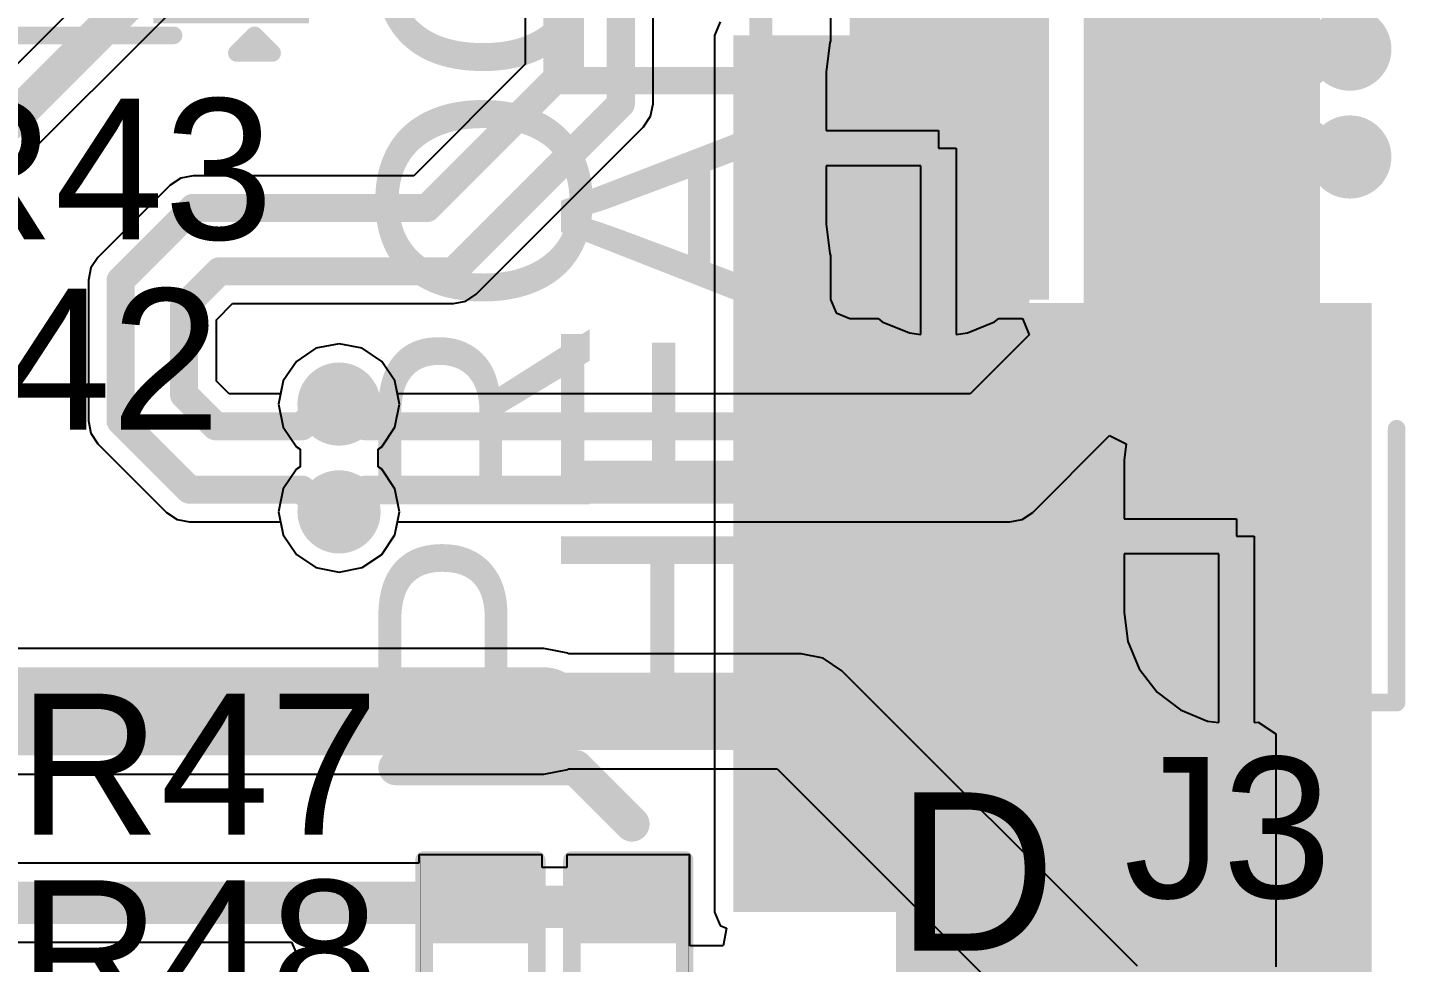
# Model space of a CAD drawing. Header units: millimetres. Extents: x -0.26 to 4.68, y -0.29 to 2.93.
# Drawn here: x 4.2124 to 4.6036, y 1.1367 to 1.4022 of the extents above; entities that cross this region are included whole.
import ezdxf

# ---------------------------------------------------------------- set-up
doc = ezdxf.new("R2010")
doc.units = ezdxf.units.MM
doc.header["$MEASUREMENT"] = 0
for name, color, linetype in [('BottomLayer', 5, 'Continuous'), ('BottomSolder', 6, 'Continuous'), ('MultiLayer', 9, 'Continuous'), ('PadHoleLayer', 156, 'Continuous'), ('TopLayer', 1, 'Continuous'), ('TopOverlay', 2, 'Continuous'), ('TopPaste', 8, 'Continuous'), ('TopSolder', 216, 'Continuous'), ('ViaHoleLayer', 16, 'Continuous')]:
    doc.layers.add(name, color=color, linetype=linetype)
doc.styles.add('Arial', font='arial.ttf', dxfattribs={"height": 0.2})

# ---------------------------------------------------------------- blocks, each defined once
blk = doc.blocks.new('1051330011_13')
at = {"layer": 'BottomLayer'}
h = blk.add_hatch(color=5, dxfattribs=at)
edge = h.paths.add_edge_path()
edge.add_arc((-0.13189, 0.04232), 0.02165, 90, 270)
edge.add_line((-0.13189, 0.02067), (-0.08858, 0.02067))
edge.add_arc((-0.08858, 0.04232), 0.02165, 270, 450)
edge.add_line((-0.08858, 0.06398), (-0.13189, 0.06398))
h = blk.add_hatch(color=5, dxfattribs=at)
edge = h.paths.add_edge_path()
edge.add_arc((0.08858, 0.04232), 0.02165, 90, 270)
edge.add_line((0.08858, 0.02067), (0.13189, 0.02067))
edge.add_arc((0.13189, 0.04232), 0.02165, 270, 450)
edge.add_line((0.13189, 0.06398), (0.08858, 0.06398))
h = blk.add_hatch(color=5, dxfattribs=at)
edge = h.paths.add_edge_path()
edge.add_arc((-0.02165, -0.04232), 0.02165, 90, 270)
edge.add_line((-0.02165, -0.06398), (0.02165, -0.06398))
edge.add_arc((0.02165, -0.04232), 0.02165, 270, 450)
edge.add_line((0.02165, -0.02067), (-0.02165, -0.02067))
at = {"layer": 'BottomSolder'}
h = blk.add_hatch(color=6, dxfattribs=at)
edge = h.paths.add_edge_path()
edge.add_arc((-0.13189, 0.04232), 0.02565, 90, 270)
edge.add_line((-0.13189, 0.01667), (-0.08858, 0.01667))
edge.add_arc((-0.08858, 0.04232), 0.02565, 270, 450)
edge.add_line((-0.08858, 0.06798), (-0.13189, 0.06798))
h = blk.add_hatch(color=6, dxfattribs=at)
edge = h.paths.add_edge_path()
edge.add_arc((0.08858, 0.04232), 0.02565, 90, 270)
edge.add_line((0.08858, 0.01667), (0.13189, 0.01667))
edge.add_arc((0.13189, 0.04232), 0.02565, 270, 450)
edge.add_line((0.13189, 0.06798), (0.08858, 0.06798))
h = blk.add_hatch(color=6, dxfattribs=at)
edge = h.paths.add_edge_path()
edge.add_arc((-0.02165, -0.04232), 0.02565, 90, 270)
edge.add_line((-0.02165, -0.06798), (0.02165, -0.06798))
edge.add_arc((0.02165, -0.04232), 0.02565, 270, 450)
edge.add_line((0.02165, -0.01667), (-0.02165, -0.01667))
at = {"layer": 'MultiLayer'}
h = blk.add_hatch(color=9, dxfattribs=at)
edge = h.paths.add_edge_path()
edge.add_arc((-0.13189, 0.04232), 0.02165, 90, 270)
edge.add_line((-0.13189, 0.02067), (-0.08858, 0.02067))
edge.add_arc((-0.08858, 0.04232), 0.02165, 270, 450)
edge.add_line((-0.08858, 0.06398), (-0.13189, 0.06398))
h = blk.add_hatch(color=9, dxfattribs=at)
edge = h.paths.add_edge_path()
edge.add_arc((0.08858, 0.04232), 0.02165, 90, 270)
edge.add_line((0.08858, 0.02067), (0.13189, 0.02067))
edge.add_arc((0.13189, 0.04232), 0.02165, 270, 450)
edge.add_line((0.13189, 0.06398), (0.08858, 0.06398))
h = blk.add_hatch(color=9, dxfattribs=at)
edge = h.paths.add_edge_path()
edge.add_arc((-0.02165, -0.04232), 0.02165, 90, 270)
edge.add_line((-0.02165, -0.06398), (0.02165, -0.06398))
edge.add_arc((0.02165, -0.04232), 0.02165, 270, 450)
edge.add_line((0.02165, -0.02067), (-0.02165, -0.02067))
at = {"layer": 'PadHoleLayer'}
h = blk.add_hatch(color=156, dxfattribs=at)
edge = h.paths.add_edge_path()
edge.add_arc((-0.12402, 0.04232), 0.00984, 90, 270)
edge.add_line((-0.12402, 0.03248), (-0.09646, 0.03248))
edge.add_arc((-0.09646, 0.04232), 0.00984, 270, 450)
edge.add_line((-0.09646, 0.05217), (-0.12402, 0.05217))
h = blk.add_hatch(color=156, dxfattribs=at)
edge = h.paths.add_edge_path()
edge.add_arc((0.09646, 0.04232), 0.00984, 90, 270)
edge.add_line((0.09646, 0.03248), (0.12402, 0.03248))
edge.add_arc((0.12402, 0.04232), 0.00984, 270, 450)
edge.add_line((0.12402, 0.05217), (0.09646, 0.05217))
h = blk.add_hatch(color=156, dxfattribs=at)
edge = h.paths.add_edge_path()
edge.add_arc((-0.02165, -0.04232), 0.00984, 90, 270)
edge.add_line((-0.02165, -0.05217), (0.02165, -0.05217))
edge.add_arc((0.02165, -0.04232), 0.00984, 270, 450)
edge.add_line((0.02165, -0.03248), (-0.02165, -0.03248))
at = {"layer": 'TopLayer'}
h = blk.add_hatch(color=1, dxfattribs=at)
edge = h.paths.add_edge_path()
edge.add_arc((-0.13189, 0.04232), 0.02165, 90, 270)
edge.add_line((-0.13189, 0.02067), (-0.08858, 0.02067))
edge.add_arc((-0.08858, 0.04232), 0.02165, 270, 450)
edge.add_line((-0.08858, 0.06398), (-0.13189, 0.06398))
h = blk.add_hatch(color=1, dxfattribs=at)
edge = h.paths.add_edge_path()
edge.add_arc((0.08858, 0.04232), 0.02165, 90, 270)
edge.add_line((0.08858, 0.02067), (0.13189, 0.02067))
edge.add_arc((0.13189, 0.04232), 0.02165, 270, 450)
edge.add_line((0.13189, 0.06398), (0.08858, 0.06398))
for points in [[(-0.06004, 0.00295), (-0.06004, 0.06201), (-0.04232, 0.06201), (-0.04232, 0.00295)], [(-0.03445, 0.00295), (-0.03445, 0.06201), (-0.01673, 0.06201), (-0.01673, 0.00295)], [(-0.00886, 0.00295), (-0.00886, 0.06201), (0.00886, 0.06201), (0.00886, 0.00295)], [(0.01673, 0.00295), (0.01673, 0.06201), (0.03445, 0.06201), (0.03445, 0.00295)], [(0.04232, 0.00295), (0.04232, 0.06201), (0.06004, 0.06201), (0.06004, 0.00295)]]:
    blk.add_hatch(color=1, dxfattribs=at).paths.add_polyline_path(points)
h = blk.add_hatch(color=1, dxfattribs=at)
edge = h.paths.add_edge_path()
edge.add_arc((-0.02165, -0.04232), 0.02165, 90, 270)
edge.add_line((-0.02165, -0.06398), (0.02165, -0.06398))
edge.add_arc((0.02165, -0.04232), 0.02165, 270, 450)
edge.add_line((0.02165, -0.02067), (-0.02165, -0.02067))
at = {"layer": 'TopPaste'}
for points in [[(-0.06004, 0.00295), (-0.06004, 0.06201), (-0.04232, 0.06201), (-0.04232, 0.00295)], [(-0.03445, 0.00295), (-0.03445, 0.06201), (-0.01673, 0.06201), (-0.01673, 0.00295)], [(-0.00886, 0.00295), (-0.00886, 0.06201), (0.00886, 0.06201), (0.00886, 0.00295)], [(0.01673, 0.00295), (0.01673, 0.06201), (0.03445, 0.06201), (0.03445, 0.00295)], [(0.04232, 0.00295), (0.04232, 0.06201), (0.06004, 0.06201), (0.06004, 0.00295)]]:
    blk.add_hatch(color=8, dxfattribs=at).paths.add_polyline_path(points)
at = {"layer": 'TopSolder'}
h = blk.add_hatch(color=216, dxfattribs=at)
edge = h.paths.add_edge_path()
edge.add_arc((-0.13189, 0.04232), 0.02565, 90, 270)
edge.add_line((-0.13189, 0.01667), (-0.08858, 0.01667))
edge.add_arc((-0.08858, 0.04232), 0.02565, 270, 450)
edge.add_line((-0.08858, 0.06798), (-0.13189, 0.06798))
h = blk.add_hatch(color=216, dxfattribs=at)
edge = h.paths.add_edge_path()
edge.add_arc((0.08858, 0.04232), 0.02565, 90, 270)
edge.add_line((0.08858, 0.01667), (0.13189, 0.01667))
edge.add_arc((0.13189, 0.04232), 0.02565, 270, 450)
edge.add_line((0.13189, 0.06798), (0.08858, 0.06798))
for points in [[(-0.06404, -0.00105), (-0.06404, 0.06601), (-0.03832, 0.06601), (-0.03832, -0.00105)], [(-0.03845, -0.00105), (-0.03845, 0.06601), (-0.01273, 0.06601), (-0.01273, -0.00105)], [(-0.01286, -0.00105), (-0.01286, 0.06601), (0.01286, 0.06601), (0.01286, -0.00105)], [(0.01273, -0.00105), (0.01273, 0.06601), (0.03845, 0.06601), (0.03845, -0.00105)], [(0.03832, -0.00105), (0.03832, 0.06601), (0.06404, 0.06601), (0.06404, -0.00105)]]:
    blk.add_hatch(color=216, dxfattribs=at).paths.add_polyline_path(points)
h = blk.add_hatch(color=216, dxfattribs=at)
edge = h.paths.add_edge_path()
edge.add_arc((-0.02165, -0.04232), 0.02565, 90, 270)
edge.add_line((-0.02165, -0.06798), (0.02165, -0.06798))
edge.add_arc((0.02165, -0.04232), 0.02565, 270, 450)
edge.add_line((0.02165, -0.01667), (-0.02165, -0.01667))
at = {"layer": 'TopOverlay'}
for points, const_width in [([(-0.07972, 0.08777), (-0.15748, 0.08777)], 0.005), ([(-0.15748, 0.07171), (-0.15748, 0.08777)], 0.005), ([(0.15748, 0.08777), (0.07972, 0.08777)], 0.005), ([(0.15748, 0.07171), (0.15748, 0.08777)], 0.005), ([(-0.05107, 0.0719), (-0.05707, 0.0779)], 0.01), ([(-0.04507, 0.0779), (-0.05707, 0.0779)], 0.01), ([(-0.05107, 0.0719), (-0.04507, 0.0779)], 0.01), ([(-0.15748, -0.04528), (-0.15748, 0.02354)], 0.005), ([(0.15748, -0.04528), (0.15748, 0.02354)], 0.005), ([(-0.05315, -0.04528), (-0.15748, -0.04528)], 0.005), ([(0.15748, -0.04528), (0.05315, -0.04528)], 0.005)]:
    blk.add_lwpolyline(points, dxfattribs=dict(at, const_width=const_width))
for points, const_width in [([(-0.15873, 0.08777, 1), (-0.15623, 0.08777, 1)], 0.0025), ([(-0.15873, 0.08777, 1), (-0.15623, 0.08777, 1)], 0.0025), ([(-0.08097, 0.08777, 1), (-0.07847, 0.08777, 1)], 0.0025), ([(0.07847, 0.08777, 1), (0.08097, 0.08777, 1)], 0.0025), ([(0.15623, 0.08777, 1), (0.15873, 0.08777, 1)], 0.0025), ([(0.15623, 0.08777, 1), (0.15873, 0.08777, 1)], 0.0025), ([(-0.05957, 0.0779, 1), (-0.05457, 0.0779, 1)], 0.005), ([(-0.05957, 0.0779, 1), (-0.05457, 0.0779, 1)], 0.005), ([(-0.04757, 0.0779, 1), (-0.04257, 0.0779, 1)], 0.005), ([(-0.04757, 0.0779, 1), (-0.04257, 0.0779, 1)], 0.005), ([(-0.05357, 0.0719, 1), (-0.04857, 0.0719, 1)], 0.005), ([(-0.05357, 0.0719, 1), (-0.04857, 0.0719, 1)], 0.005), ([(-0.15873, 0.07171, 1), (-0.15623, 0.07171, 1)], 0.0025), ([(0.15623, 0.07171, 1), (0.15873, 0.07171, 1)], 0.0025), ([(-0.15873, 0.02354, 1), (-0.15623, 0.02354, 1)], 0.0025), ([(0.15623, 0.02354, 1), (0.15873, 0.02354, 1)], 0.0025), ([(-0.15873, -0.04528, 1), (-0.15623, -0.04528, 1)], 0.0025), ([(-0.15873, -0.04528, 1), (-0.15623, -0.04528, 1)], 0.0025), ([(-0.0544, -0.04528, 1), (-0.0519, -0.04528, 1)], 0.0025), ([(0.0519, -0.04528, 1), (0.0544, -0.04528, 1)], 0.0025), ([(0.15623, -0.04528, 1), (0.15873, -0.04528, 1)], 0.0025), ([(0.15623, -0.04528, 1), (0.15873, -0.04528, 1)], 0.0025)]:
    blk.add_lwpolyline(points, format="xyb", close=True, dxfattribs=dict(at, const_width=const_width))
blk = doc.blocks.new('R___0402_40')
at = {"layer": 'TopLayer'}
for points in [[(-0.0275, -0.0125), (-0.0275, 0.0125), (-0.0095, 0.0125), (-0.0095, -0.0125)], [(0.0095, -0.0125), (0.0095, 0.0125), (0.0275, 0.0125), (0.0275, -0.0125)]]:
    blk.add_hatch(color=1, dxfattribs=at).paths.add_polyline_path(points)
at = {"layer": 'TopPaste'}
for points in [[(-0.0275, -0.0125), (-0.0275, 0.0125), (-0.0095, 0.0125), (-0.0095, -0.0125)], [(0.0095, -0.0125), (0.0095, 0.0125), (0.0275, 0.0125), (0.0275, -0.0125)]]:
    blk.add_hatch(color=8, dxfattribs=at).paths.add_polyline_path(points)
at = {"layer": 'TopSolder'}
for points in [[(-0.02967, -0.01467), (-0.02967, 0.01467), (-0.00733, 0.01467), (-0.00733, -0.01467)], [(0.00733, -0.01467), (0.00733, 0.01467), (0.02967, 0.01467), (0.02967, -0.01467)]]:
    blk.add_hatch(color=216, dxfattribs=at).paths.add_polyline_path(points)
at = {"layer": 'TopOverlay'}
for points, const_width in [([(-0.031, -0.016), (-0.031, 0.016)], 0.005), ([(0.031, 0.016), (-0.031, 0.016)], 0.005), ([(0.031, -0.016), (0.031, 0.016)], 0.005), ([(0.031, -0.016), (-0.031, -0.016)], 0.005), ([(0.032, -0.017), (-0.032, -0.017)], 0.000127)]:
    blk.add_lwpolyline(points, dxfattribs=dict(at, const_width=const_width))
for points, const_width in [([(-0.03225, 0.016, 1), (-0.02975, 0.016, 1)], 0.0025), ([(-0.03225, 0.016, 1), (-0.02975, 0.016, 1)], 0.0025), ([(0.02975, 0.016, 1), (0.03225, 0.016, 1)], 0.0025), ([(0.02975, 0.016, 1), (0.03225, 0.016, 1)], 0.0025), ([(-0.03225, -0.016, 1), (-0.02975, -0.016, 1)], 0.0025), ([(-0.03225, -0.016, 1), (-0.02975, -0.016, 1)], 0.0025), ([(0.02975, -0.016, 1), (0.03225, -0.016, 1)], 0.0025), ([(0.02975, -0.016, 1), (0.03225, -0.016, 1)], 0.0025), ([(-0.03203, -0.017, 1), (-0.03197, -0.017, 1)], 0.0000635), ([(0.03197, -0.017, 1), (0.03203, -0.017, 1)], 0.0000635)]:
    blk.add_lwpolyline(points, format="xyb", close=True, dxfattribs=dict(at, const_width=const_width))
blk = doc.blocks.new('R___0402_41')
at = {"layer": 'TopLayer'}
for points in [[(-0.0275, -0.0125), (-0.0275, 0.0125), (-0.0095, 0.0125), (-0.0095, -0.0125)], [(0.0095, -0.0125), (0.0095, 0.0125), (0.0275, 0.0125), (0.0275, -0.0125)]]:
    blk.add_hatch(color=1, dxfattribs=at).paths.add_polyline_path(points)
at = {"layer": 'TopPaste'}
for points in [[(-0.0275, -0.0125), (-0.0275, 0.0125), (-0.0095, 0.0125), (-0.0095, -0.0125)], [(0.0095, -0.0125), (0.0095, 0.0125), (0.0275, 0.0125), (0.0275, -0.0125)]]:
    blk.add_hatch(color=8, dxfattribs=at).paths.add_polyline_path(points)
at = {"layer": 'TopSolder'}
for points in [[(-0.02967, -0.01467), (-0.02967, 0.01467), (-0.00733, 0.01467), (-0.00733, -0.01467)], [(0.00733, -0.01467), (0.00733, 0.01467), (0.02967, 0.01467), (0.02967, -0.01467)]]:
    blk.add_hatch(color=216, dxfattribs=at).paths.add_polyline_path(points)
at = {"layer": 'TopOverlay'}
for points, const_width in [([(-0.031, 0.016), (-0.031, -0.016)], 0.005), ([(-0.031, 0.016), (0.031, 0.016)], 0.005), ([(0.031, 0.016), (0.031, -0.016)], 0.005), ([(-0.031, -0.016), (0.031, -0.016)], 0.005), ([(-0.032, -0.017), (0.032, -0.017)], 0.000127)]:
    blk.add_lwpolyline(points, dxfattribs=dict(at, const_width=const_width))
for points, const_width in [([(-0.03225, 0.016, 1), (-0.02975, 0.016, 1)], 0.0025), ([(-0.03225, 0.016, 1), (-0.02975, 0.016, 1)], 0.0025), ([(0.02975, 0.016, 1), (0.03225, 0.016, 1)], 0.0025), ([(0.02975, 0.016, 1), (0.03225, 0.016, 1)], 0.0025), ([(-0.03225, -0.016, 1), (-0.02975, -0.016, 1)], 0.0025), ([(-0.03225, -0.016, 1), (-0.02975, -0.016, 1)], 0.0025), ([(0.02975, -0.016, 1), (0.03225, -0.016, 1)], 0.0025), ([(0.02975, -0.016, 1), (0.03225, -0.016, 1)], 0.0025), ([(-0.03203, -0.017, 1), (-0.03197, -0.017, 1)], 0.0000635), ([(0.03197, -0.017, 1), (0.03203, -0.017, 1)], 0.0000635)]:
    blk.add_lwpolyline(points, format="xyb", close=True, dxfattribs=dict(at, const_width=const_width))
blk = doc.blocks.new('S___23_145')
at = {"layer": 'TopLayer'}
for points in [[(-0.01614, 0.05748), (0.01614, 0.05748), (0.01614, 0.02126), (-0.01614, 0.02126)], [(-0.05354, -0.02126), (-0.02126, -0.02126), (-0.02126, -0.05748), (-0.05354, -0.05748)], [(0.02126, -0.02126), (0.05354, -0.02126), (0.05354, -0.05748), (0.02126, -0.05748)]]:
    blk.add_hatch(color=1, dxfattribs=at).paths.add_polyline_path(points)
at = {"layer": 'TopPaste'}
for points in [[(-0.01614, 0.05748), (0.01614, 0.05748), (0.01614, 0.02126), (-0.01614, 0.02126)], [(-0.05354, -0.02126), (-0.02126, -0.02126), (-0.02126, -0.05748), (-0.05354, -0.05748)], [(0.02126, -0.02126), (0.05354, -0.02126), (0.05354, -0.05748), (0.02126, -0.05748)]]:
    blk.add_hatch(color=8, dxfattribs=at).paths.add_polyline_path(points)
at = {"layer": 'TopSolder'}
for points in [[(-0.02014, 0.06148), (0.02014, 0.06148), (0.02014, 0.01726), (-0.02014, 0.01726)], [(-0.05754, -0.01726), (-0.01726, -0.01726), (-0.01726, -0.06148), (-0.05754, -0.06148)], [(0.01726, -0.01726), (0.05754, -0.01726), (0.05754, -0.06148), (0.01726, -0.06148)]]:
    blk.add_hatch(color=216, dxfattribs=at).paths.add_polyline_path(points)
at = {"layer": 'TopOverlay', "const_width": 0.005}
for points in [[(-0.061, 0.032), (-0.061, -0.023)], [(-0.061, 0.032), (-0.022, 0.032)], [(0.022, 0.032), (0.061, 0.032)], [(0.061, 0.032), (0.061, -0.023)], [(-0.013, -0.031), (0.013, -0.031)], [(-0.066, -0.041), (-0.061, -0.046)], [(-0.066, -0.041), (-0.066, -0.051)], [(-0.061, -0.046), (-0.066, -0.051)]]:
    blk.add_lwpolyline(points, dxfattribs=at)
at = {"layer": 'TopOverlay', "const_width": 0.0025}
for points in [[(-0.06225, 0.032, 1), (-0.05975, 0.032, 1)], [(-0.06225, 0.032, 1), (-0.05975, 0.032, 1)], [(-0.02325, 0.032, 1), (-0.02075, 0.032, 1)], [(0.02075, 0.032, 1), (0.02325, 0.032, 1)], [(0.05975, 0.032, 1), (0.06225, 0.032, 1)], [(0.05975, 0.032, 1), (0.06225, 0.032, 1)], [(-0.06225, -0.023, 1), (-0.05975, -0.023, 1)], [(0.05975, -0.023, 1), (0.06225, -0.023, 1)], [(-0.01425, -0.031, 1), (-0.01175, -0.031, 1)], [(0.01175, -0.031, 1), (0.01425, -0.031, 1)], [(-0.06725, -0.041, 1), (-0.06475, -0.041, 1)], [(-0.06725, -0.041, 1), (-0.06475, -0.041, 1)], [(-0.06225, -0.046, 1), (-0.05975, -0.046, 1)], [(-0.06225, -0.046, 1), (-0.05975, -0.046, 1)], [(-0.06725, -0.051, 1), (-0.06475, -0.051, 1)], [(-0.06725, -0.051, 1), (-0.06475, -0.051, 1)]]:
    blk.add_lwpolyline(points, format="xyb", close=True, dxfattribs=at)

msp = doc.modelspace()

# ---------------------------------------------------------------- hatches: boundary and pattern name
at = {"layer": 'BottomLayer'}
msp.add_hatch(color=5, dxfattribs=at).paths.add_polyline_path([(4.50244, 1.43258), (4.44582, 1.43258), (4.44582, 1.32495), (4.50244, 1.32495)])
h = msp.add_hatch(color=5, dxfattribs=at)
edge = h.paths.add_edge_path()
edge.add_arc((4.58782, 1.39605), 0.01181, 0, 360)
h = msp.add_hatch(color=5, dxfattribs=at)
edge = h.paths.add_edge_path()
edge.add_arc((4.58782, 1.36543), 0.01181, 0, 360)
h = msp.add_hatch(color=5, dxfattribs=at)
edge = h.paths.add_edge_path()
edge.add_arc((4.30082, 1.29526), 0.01181, 0, 360)
h = msp.add_hatch(color=5, dxfattribs=at)
edge = h.paths.add_edge_path()
edge.add_arc((4.30082, 1.26464), 0.01181, 0, 360)
at = {"layer": 'BottomSolder'}
h = msp.add_hatch(color=6, dxfattribs=at)
edge = h.paths.add_edge_path()
edge.add_arc((4.58782, 1.39605), 0.00591, 0, 360)
h = msp.add_hatch(color=6, dxfattribs=at)
edge = h.paths.add_edge_path()
edge.add_arc((4.58782, 1.36543), 0.00591, 0, 360)
h = msp.add_hatch(color=6, dxfattribs=at)
edge = h.paths.add_edge_path()
edge.add_arc((4.30082, 1.29526), 0.00591, 0, 360)
h = msp.add_hatch(color=6, dxfattribs=at)
edge = h.paths.add_edge_path()
edge.add_arc((4.30082, 1.26464), 0.00591, 0, 360)
at = {"layer": 'TopLayer'}
h = msp.add_hatch(color=1, dxfattribs=at)
edge = h.paths.add_edge_path()
edge.add_arc((4.58782, 1.39605), 0.01181, 0, 360)
for points in [[(4.41282, 1.29995), (4.49682, 1.29995), (4.49682, 1.39995), (4.41282, 1.39995)], [(4.41282, 1.151), (4.594, 1.151), (4.594, 1.32395), (4.41282, 1.32395)], [(4.459, 1.033), (4.594, 1.033), (4.594, 1.167), (4.459, 1.167)]]:
    msp.add_hatch(color=1, dxfattribs=at).paths.add_polyline_path(points)
h = msp.add_hatch(color=1, dxfattribs=at)
edge = h.paths.add_edge_path()
edge.add_arc((4.58782, 1.36543), 0.01181, 0, 360)
h = msp.add_hatch(color=1, dxfattribs=at)
edge = h.paths.add_edge_path()
edge.add_arc((4.30082, 1.29526), 0.01181, 0, 360)
h = msp.add_hatch(color=1, dxfattribs=at)
edge = h.paths.add_edge_path()
edge.add_arc((4.30082, 1.26464), 0.01181, 0, 360)
at = {"layer": 'TopSolder'}
h = msp.add_hatch(color=216, dxfattribs=at)
edge = h.paths.add_edge_path()
edge.add_arc((4.58782, 1.39605), 0.00591, 0, 360)
h = msp.add_hatch(color=216, dxfattribs=at)
edge = h.paths.add_edge_path()
edge.add_arc((4.58782, 1.36543), 0.00591, 0, 360)
h = msp.add_hatch(color=216, dxfattribs=at)
edge = h.paths.add_edge_path()
edge.add_arc((4.30082, 1.29526), 0.00591, 0, 360)
h = msp.add_hatch(color=216, dxfattribs=at)
edge = h.paths.add_edge_path()
edge.add_arc((4.30082, 1.26464), 0.00591, 0, 360)
at = {"layer": 'ViaHoleLayer'}
h = msp.add_hatch(color=16, dxfattribs=at)
edge = h.paths.add_edge_path()
edge.add_arc((4.58782, 1.39605), 0.00591, 0, 360)
h = msp.add_hatch(color=16, dxfattribs=at)
edge = h.paths.add_edge_path()
edge.add_arc((4.58782, 1.36543), 0.00591, 0, 360)
h = msp.add_hatch(color=16, dxfattribs=at)
edge = h.paths.add_edge_path()
edge.add_arc((4.30082, 1.29526), 0.00591, 0, 360)
h = msp.add_hatch(color=16, dxfattribs=at)
edge = h.paths.add_edge_path()
edge.add_arc((4.30082, 1.26464), 0.00591, 0, 360)

# ---------------------------------------------------------------- linework, layer by layer
at = {"layer": 'BottomLayer'}
for p, q in [((3.98399, 1.13757), (4.5622, 1.71578)), ((4.44041, 1.43258), (4.44041, 1.39842)), ((4.24226, 1.42468), (3.82678, 1.0092)), ((4.44018, 1.39787), (4.43909, 1.3896)), ((4.44041, 1.39842), (4.44018, 1.39787)), ((4.43909, 1.3896), (4.43909, 1.37295)), ((4.43909, 1.37295), (4.47102, 1.37295)), ((4.47102, 1.37295), (4.47102, 1.36795)), ((4.47102, 1.36795), (4.47602, 1.36795)), ((4.47602, 1.36795), (4.47602, 1.31503)), ((4.46602, 1.36295), (4.43909, 1.36295)), ((4.43909, 1.36295), (4.43909, 1.3463)), ((4.46602, 1.31503), (4.46602, 1.36295)), ((4.43909, 1.3463), (4.44018, 1.33803)), ((4.44018, 1.33803), (4.44041, 1.33748)), ((4.44041, 1.33748), (4.44041, 1.32495)), ((4.44041, 1.32495), (4.442, 1.32112)), ((4.442, 1.32112), (4.44582, 1.31954)), ((4.44582, 1.31954), (4.4539, 1.31954)), ((4.4539, 1.31954), (4.45506, 1.31865)), ((4.45506, 1.31865), (4.46276, 1.31546)), ((4.47928, 1.31546), (4.48698, 1.31865)), ((4.48698, 1.31865), (4.48814, 1.31954)), ((4.48814, 1.31954), (4.4949, 1.31954)), ((4.4949, 1.31954), (4.49681, 1.31492)), ((4.46276, 1.31546), (4.46602, 1.31503)), ((4.47602, 1.31503), (4.47928, 1.31546)), ((4.49681, 1.31492), (4.48002, 1.29812)), ((4.29426, 1.3111), (4.2887, 1.30738)), ((4.30082, 1.3124), (4.29426, 1.3111)), ((4.30738, 1.3111), (4.30082, 1.3124)), ((4.31294, 1.30738), (4.30738, 1.3111)), ((4.2887, 1.30738), (4.28499, 1.30182)), ((4.31666, 1.30182), (4.31294, 1.30738)), ((4.28499, 1.30182), (4.28368, 1.29526)), ((4.31739, 1.29812), (4.31666, 1.30182)), ((4.28368, 1.29526), (4.28499, 1.2887)), ((4.48002, 1.29812), (4.31739, 1.29812)), ((4.28499, 1.2887), (4.2887, 1.28314)), ((4.49777, 1.26446), (4.51961, 1.2863)), ((4.51961, 1.2863), (4.52434, 1.28397)), ((4.52434, 1.28397), (4.52374, 1.27937)), ((4.2887, 1.28314), (4.28974, 1.28245)), ((4.28974, 1.28245), (4.28974, 1.27745)), ((4.52374, 1.27937), (4.52374, 1.26271)), ((4.2887, 1.27676), (4.28499, 1.2712)), ((4.28974, 1.27745), (4.2887, 1.27676)), ((4.28499, 1.2712), (4.28368, 1.26464)), ((4.28368, 1.26464), (4.28499, 1.25808)), ((4.49479, 1.26247), (4.49777, 1.26446)), ((4.31666, 1.25808), (4.31739, 1.26177)), ((4.31739, 1.26177), (4.49128, 1.26177)), ((4.49128, 1.26177), (4.49479, 1.26247)), ((4.52374, 1.26271), (4.55567, 1.26271)), ((4.55567, 1.26271), (4.55567, 1.25771)), ((4.28499, 1.25808), (4.2887, 1.25252)), ((4.31294, 1.25252), (4.31666, 1.25808)), ((4.55567, 1.25771), (4.56067, 1.25771)), ((4.56067, 1.25771), (4.56067, 1.20479)), ((4.2887, 1.25252), (4.29426, 1.2488)), ((4.30738, 1.2488), (4.31294, 1.25252)), ((4.55067, 1.25271), (4.52374, 1.25271)), ((4.52374, 1.25271), (4.52374, 1.23606)), ((4.55067, 1.20479), (4.55067, 1.25271)), ((4.29426, 1.2488), (4.30082, 1.2475)), ((4.30082, 1.2475), (4.30738, 1.2488)), ((4.52374, 1.23606), (4.52483, 1.2278)), ((4.359, 1.22584), (4.17593, 1.22584)), ((4.36583, 1.22448), (4.359, 1.22584)), ((4.52483, 1.2278), (4.52802, 1.2201)), ((4.36608, 1.22431), (4.36583, 1.22448)), ((4.432, 1.22431), (4.36608, 1.22431)), ((4.43824, 1.22307), (4.432, 1.22431)), ((4.44354, 1.21954), (4.43824, 1.22307)), ((4.52749, 1.13558), (4.44354, 1.21954)), ((4.52802, 1.2201), (4.53309, 1.21348)), ((4.53309, 1.21348), (4.5397, 1.20841)), ((4.5397, 1.20841), (4.5474, 1.20522)), ((4.5474, 1.20522), (4.55067, 1.20479)), ((4.56067, 1.20479), (4.56182, 1.20494)), ((4.56182, 1.20494), (4.56682, 1.20156)), ((4.56682, 1.20156), (4.56682, 1.13541)), ((4.17, 1.19016), (4.359, 1.19016)), ((4.359, 1.19016), (4.36583, 1.19152)), ((4.36583, 1.19152), (4.36608, 1.19169)), ((4.36608, 1.19169), (4.42524, 1.19169)), ((4.42524, 1.19169), (4.50151, 1.11542))]:
    msp.add_line(p, q, dxfattribs=at)
for points, const_width in [([(3.831, 0.999), (4.56582, 1.73382)], 0.01), ([(4.57728, 1.38974), (4.5836, 1.39605)], 0.008), ([(4.5836, 1.39605), (4.58782, 1.39605)], 0.008), ([(4.51882, 1.3634), (4.54516, 1.38974)], 0.008), ([(4.54516, 1.38974), (4.57728, 1.38974)], 0.008), ([(4.53682, 1.35595), (4.55262, 1.37174)], 0.008), ([(4.55262, 1.37174), (4.57728, 1.37174)], 0.008), ([(4.57728, 1.37174), (4.5836, 1.36543)], 0.008), ([(4.5836, 1.36543), (4.58782, 1.36543)], 0.008), ([(4.51882, 1.32395), (4.51882, 1.3634)], 0.008), ([(4.53682, 1.31649), (4.53682, 1.35595)], 0.008), ([(4.48382, 1.28895), (4.51882, 1.32395)], 0.008), ([(4.49128, 1.27095), (4.53682, 1.31649)], 0.008), ([(4.30835, 1.28895), (4.48382, 1.28895)], 0.008), ([(4.30835, 1.27095), (4.49128, 1.27095)], 0.008), ([(4.17, 1.208), (4.359, 1.208)], 0.025), ([(4.359, 1.208), (4.432, 1.208)], 0.022), ([(4.432, 1.208), (4.51782, 1.12218)], 0.022)]:
    msp.add_lwpolyline(points, dxfattribs=dict(at, const_width=const_width))
for points, const_width in [([(4.5816, 1.39605, 1), (4.5856, 1.39605, 1)], 0.004), ([(4.5816, 1.39605, 1), (4.5856, 1.39605, 1)], 0.004), ([(4.58582, 1.39605, 1), (4.58982, 1.39605, 1)], 0.004), ([(4.54316, 1.38974, 1), (4.54716, 1.38974, 1)], 0.004), ([(4.54316, 1.38974, 1), (4.54716, 1.38974, 1)], 0.004), ([(4.57528, 1.38974, 1), (4.57928, 1.38974, 1)], 0.004), ([(4.57528, 1.38974, 1), (4.57928, 1.38974, 1)], 0.004), ([(4.55062, 1.37174, 1), (4.55462, 1.37174, 1)], 0.004), ([(4.55062, 1.37174, 1), (4.55462, 1.37174, 1)], 0.004), ([(4.57528, 1.37174, 1), (4.57928, 1.37174, 1)], 0.004), ([(4.57528, 1.37174, 1), (4.57928, 1.37174, 1)], 0.004), ([(4.5816, 1.36543, 1), (4.5856, 1.36543, 1)], 0.004), ([(4.5816, 1.36543, 1), (4.5856, 1.36543, 1)], 0.004), ([(4.58582, 1.36543, 1), (4.58982, 1.36543, 1)], 0.004), ([(4.51682, 1.3634, 1), (4.52082, 1.3634, 1)], 0.004), ([(4.51682, 1.3634, 1), (4.52082, 1.3634, 1)], 0.004), ([(4.53482, 1.35595, 1), (4.53882, 1.35595, 1)], 0.004), ([(4.53482, 1.35595, 1), (4.53882, 1.35595, 1)], 0.004), ([(4.51682, 1.32395, 1), (4.52082, 1.32395, 1)], 0.004), ([(4.51682, 1.32395, 1), (4.52082, 1.32395, 1)], 0.004), ([(4.53482, 1.31649, 1), (4.53882, 1.31649, 1)], 0.004), ([(4.53482, 1.31649, 1), (4.53882, 1.31649, 1)], 0.004), ([(4.30635, 1.28895, 1), (4.31035, 1.28895, 1)], 0.004), ([(4.48182, 1.28895, 1), (4.48582, 1.28895, 1)], 0.004), ([(4.48182, 1.28895, 1), (4.48582, 1.28895, 1)], 0.004), ([(4.30635, 1.27095, 1), (4.31035, 1.27095, 1)], 0.004), ([(4.48928, 1.27095, 1), (4.49328, 1.27095, 1)], 0.004), ([(4.48928, 1.27095, 1), (4.49328, 1.27095, 1)], 0.004), ([(4.35275, 1.208, 1), (4.36525, 1.208, 1)], 0.0125), ([(4.3535, 1.208, 1), (4.3645, 1.208, 1)], 0.011), ([(4.4265, 1.208, 1), (4.4375, 1.208, 1)], 0.011), ([(4.4265, 1.208, 1), (4.4375, 1.208, 1)], 0.011)]:
    msp.add_lwpolyline(points, format="xyb", close=True, dxfattribs=dict(at, const_width=const_width))
at = {"layer": 'TopLayer'}
for p, q in [((4.39, 1.38049), (4.39, 1.45472)), ((4.35365, 1.44277), (4.35365, 1.39175)), ((4.409, 1.40378), (4.40741, 1.39995)), ((4.40741, 1.39995), (4.40741, 1.32395)), ((4.35365, 1.39175), (4.32202, 1.36012)), ((4.3893, 1.37698), (4.39, 1.38049)), ((4.33977, 1.32646), (4.38731, 1.374)), ((4.38731, 1.374), (4.3893, 1.37698)), ((4.25586, 1.35943), (4.25288, 1.35744)), ((4.25937, 1.36012), (4.25586, 1.35943)), ((4.32202, 1.36012), (4.25937, 1.36012)), ((4.25288, 1.35744), (4.23233, 1.33689)), ((4.23233, 1.33689), (4.23034, 1.33392)), ((4.23034, 1.33392), (4.22965, 1.3304)), ((4.22965, 1.3304), (4.22965, 1.29049)), ((4.33679, 1.32447), (4.33977, 1.32646)), ((4.266, 1.31915), (4.27062, 1.32377)), ((4.27062, 1.32377), (4.33328, 1.32377)), ((4.33328, 1.32377), (4.33679, 1.32447)), ((4.40741, 1.32395), (4.40741, 1.29995)), ((4.266, 1.30175), (4.266, 1.31915)), ((4.29426, 1.3111), (4.2887, 1.30738)), ((4.30082, 1.3124), (4.29426, 1.3111)), ((4.30738, 1.3111), (4.30082, 1.3124)), ((4.31294, 1.30738), (4.30738, 1.3111)), ((4.2887, 1.30738), (4.28499, 1.30182)), ((4.31666, 1.30182), (4.31294, 1.30738)), ((4.26962, 1.29812), (4.266, 1.30175)), ((4.28499, 1.30182), (4.28425, 1.29812)), ((4.31796, 1.29526), (4.31666, 1.30182)), ((4.40741, 1.29995), (4.40741, 1.151)), ((4.28425, 1.29812), (4.26962, 1.29812)), ((4.31666, 1.2887), (4.31796, 1.29526)), ((4.22965, 1.29049), (4.23034, 1.28698)), ((4.31294, 1.28314), (4.31666, 1.2887)), ((4.23034, 1.28698), (4.23233, 1.284)), ((4.23233, 1.284), (4.25188, 1.26446)), ((4.31191, 1.28245), (4.31294, 1.28314)), ((4.31191, 1.27745), (4.31191, 1.28245)), ((4.31294, 1.27676), (4.31191, 1.27745)), ((4.31666, 1.2712), (4.31294, 1.27676)), ((4.31796, 1.26464), (4.31666, 1.2712)), ((4.25188, 1.26446), (4.25486, 1.26247)), ((4.31666, 1.25808), (4.31796, 1.26464)), ((4.25486, 1.26247), (4.25837, 1.26177)), ((4.25837, 1.26177), (4.28425, 1.26177)), ((4.28425, 1.26177), (4.28499, 1.25808)), ((4.28499, 1.25808), (4.2887, 1.25252)), ((4.31294, 1.25252), (4.31666, 1.25808)), ((4.2887, 1.25252), (4.29426, 1.2488)), ((4.30738, 1.2488), (4.31294, 1.25252)), ((4.29426, 1.2488), (4.30082, 1.2475)), ((4.30082, 1.2475), (4.30738, 1.2488)), ((4.35846, 1.16726), (4.32346, 1.16726)), ((4.32346, 1.16726), (4.32346, 1.16485)), ((4.35846, 1.16366), (4.35846, 1.16726)), ((4.40046, 1.16726), (4.36546, 1.16726)), ((4.36546, 1.16726), (4.36546, 1.16366)), ((4.40046, 1.14139), (4.40046, 1.16726)), ((4.32346, 1.16485), (3.88697, 1.16485)), ((4.36546, 1.16366), (4.35846, 1.16366)), ((4.40741, 1.151), (4.409, 1.14717)), ((4.409, 1.14717), (4.41088, 1.14639)), ((4.41088, 1.14639), (4.40989, 1.14139)), ((3.88648, 1.14241), (4.28729, 1.14241)), ((4.28729, 1.14241), (4.28951, 1.13741)), ((4.40989, 1.14139), (4.40046, 1.14139)), ((4.28951, 1.13741), (4.28841, 1.13476))]:
    msp.add_line(p, q, dxfattribs=at)
for points, const_width in [([(4.38082, 1.38049), (4.38082, 1.45472)], 0.008), ([(4.36282, 1.38795), (4.36282, 1.44726)], 0.008), ([(4.54582, 1.39354), (4.54708, 1.3948)], 0.008), ([(4.54708, 1.3948), (4.58656, 1.3948)], 0.008), ([(4.58656, 1.3948), (4.58782, 1.39605)], 0.008), ([(4.32582, 1.35095), (4.36282, 1.38795)], 0.008), ([(4.33328, 1.33295), (4.38082, 1.38049)], 0.008), ([(4.54582, 1.36795), (4.54708, 1.36669)], 0.008), ([(4.54708, 1.36669), (4.58656, 1.36669)], 0.008), ([(4.58656, 1.36669), (4.58782, 1.36543)], 0.008), ([(4.23882, 1.3304), (4.25937, 1.35095)], 0.008), ([(4.25937, 1.35095), (4.32582, 1.35095)], 0.008), ([(4.23882, 1.29049), (4.23882, 1.3304)], 0.008), ([(4.25682, 1.32295), (4.26682, 1.33295)], 0.008), ([(4.26682, 1.33295), (4.33328, 1.33295)], 0.008), ([(4.25682, 1.29795), (4.25682, 1.32295)], 0.008), ([(4.25682, 1.29795), (4.26582, 1.28895)], 0.008), ([(4.29028, 1.28895), (4.2966, 1.29526)], 0.008), ([(4.2966, 1.29526), (4.30082, 1.29526)], 0.008), ([(4.23882, 1.29049), (4.25837, 1.27095)], 0.008), ([(4.26582, 1.28895), (4.29028, 1.28895)], 0.008), ([(4.25837, 1.27095), (4.29028, 1.27095)], 0.008), ([(4.29028, 1.27095), (4.2966, 1.26464)], 0.008), ([(4.2966, 1.26464), (4.30082, 1.26464)], 0.008), ([(3.87437, 1.15363), (4.33978, 1.15363)], 0.012), ([(4.33978, 1.15363), (4.34096, 1.15245)], 0.012), ([(4.34096, 1.15245), (4.38296, 1.15245)], 0.012)]:
    msp.add_lwpolyline(points, dxfattribs=dict(at, const_width=const_width))
for points, const_width in [([(4.54382, 1.39354, 1), (4.54782, 1.39354, 1)], 0.004), ([(4.54508, 1.3948, 1), (4.54908, 1.3948, 1)], 0.004), ([(4.54508, 1.3948, 1), (4.54908, 1.3948, 1)], 0.004), ([(4.58456, 1.3948, 1), (4.58856, 1.3948, 1)], 0.004), ([(4.58456, 1.3948, 1), (4.58856, 1.3948, 1)], 0.004), ([(4.58582, 1.39605, 1), (4.58982, 1.39605, 1)], 0.004), ([(4.36082, 1.38795, 1), (4.36482, 1.38795, 1)], 0.004), ([(4.36082, 1.38795, 1), (4.36482, 1.38795, 1)], 0.004), ([(4.37882, 1.38049, 1), (4.38282, 1.38049, 1)], 0.004), ([(4.37882, 1.38049, 1), (4.38282, 1.38049, 1)], 0.004), ([(4.54382, 1.36795, 1), (4.54782, 1.36795, 1)], 0.004), ([(4.54508, 1.36669, 1), (4.54908, 1.36669, 1)], 0.004), ([(4.54508, 1.36669, 1), (4.54908, 1.36669, 1)], 0.004), ([(4.58456, 1.36669, 1), (4.58856, 1.36669, 1)], 0.004), ([(4.58456, 1.36669, 1), (4.58856, 1.36669, 1)], 0.004), ([(4.58582, 1.36543, 1), (4.58982, 1.36543, 1)], 0.004), ([(4.25737, 1.35095, 1), (4.26137, 1.35095, 1)], 0.004), ([(4.25737, 1.35095, 1), (4.26137, 1.35095, 1)], 0.004), ([(4.32382, 1.35095, 1), (4.32782, 1.35095, 1)], 0.004), ([(4.32382, 1.35095, 1), (4.32782, 1.35095, 1)], 0.004), ([(4.23682, 1.3304, 1), (4.24082, 1.3304, 1)], 0.004), ([(4.23682, 1.3304, 1), (4.24082, 1.3304, 1)], 0.004), ([(4.26482, 1.33295, 1), (4.26882, 1.33295, 1)], 0.004), ([(4.26482, 1.33295, 1), (4.26882, 1.33295, 1)], 0.004), ([(4.33128, 1.33295, 1), (4.33528, 1.33295, 1)], 0.004), ([(4.33128, 1.33295, 1), (4.33528, 1.33295, 1)], 0.004), ([(4.25482, 1.32295, 1), (4.25882, 1.32295, 1)], 0.004), ([(4.25482, 1.32295, 1), (4.25882, 1.32295, 1)], 0.004), ([(4.25482, 1.29795, 1), (4.25882, 1.29795, 1)], 0.004), ([(4.25482, 1.29795, 1), (4.25882, 1.29795, 1)], 0.004), ([(4.2946, 1.29526, 1), (4.2986, 1.29526, 1)], 0.004), ([(4.2946, 1.29526, 1), (4.2986, 1.29526, 1)], 0.004), ([(4.29882, 1.29526, 1), (4.30282, 1.29526, 1)], 0.004), ([(4.23682, 1.29049, 1), (4.24082, 1.29049, 1)], 0.004), ([(4.23682, 1.29049, 1), (4.24082, 1.29049, 1)], 0.004), ([(4.26382, 1.28895, 1), (4.26782, 1.28895, 1)], 0.004), ([(4.26382, 1.28895, 1), (4.26782, 1.28895, 1)], 0.004), ([(4.28828, 1.28895, 1), (4.29228, 1.28895, 1)], 0.004), ([(4.28828, 1.28895, 1), (4.29228, 1.28895, 1)], 0.004), ([(4.25637, 1.27095, 1), (4.26037, 1.27095, 1)], 0.004), ([(4.25637, 1.27095, 1), (4.26037, 1.27095, 1)], 0.004), ([(4.28828, 1.27095, 1), (4.29228, 1.27095, 1)], 0.004), ([(4.28828, 1.27095, 1), (4.29228, 1.27095, 1)], 0.004), ([(4.2946, 1.26464, 1), (4.2986, 1.26464, 1)], 0.004), ([(4.2946, 1.26464, 1), (4.2986, 1.26464, 1)], 0.004), ([(4.29882, 1.26464, 1), (4.30282, 1.26464, 1)], 0.004), ([(4.33678, 1.15363, 1), (4.34278, 1.15363, 1)], 0.006), ([(4.33678, 1.15363, 1), (4.34278, 1.15363, 1)], 0.006), ([(4.33796, 1.15245, 1), (4.34396, 1.15245, 1)], 0.006), ([(4.33796, 1.15245, 1), (4.34396, 1.15245, 1)], 0.006), ([(4.37996, 1.15245, 1), (4.38596, 1.15245, 1)], 0.006)]:
    msp.add_lwpolyline(points, format="xyb", close=True, dxfattribs=dict(at, const_width=const_width))
at = {"layer": 'TopOverlay', "const_width": 0.01}
for points in [[(4.317, 1.192), (4.368, 1.192)], [(4.368, 1.192), (4.384, 1.176)]]:
    msp.add_lwpolyline(points, dxfattribs=at)
at = {"layer": 'TopOverlay', "const_width": 0.005}
for points in [[(4.3145, 1.192, 1), (4.3195, 1.192, 1)], [(4.3655, 1.192, 1), (4.3705, 1.192, 1)], [(4.3655, 1.192, 1), (4.3705, 1.192, 1)], [(4.3815, 1.176, 1), (4.3865, 1.176, 1)]]:
    msp.add_lwpolyline(points, format="xyb", close=True, dxfattribs=at)

# ---------------------------------------------------------------- block references
for name, p, rotation in [('1051330011_13', (4.51334, 1.36795), 270), ('S___23_145', (4.23082, 1.46095), 90), ('R___0402_40', (4.34096, 1.13476), 270), ('R___0402_41', (4.38296, 1.13476), 90)]:
    msp.add_blockref(name, p, dxfattribs=dict(rotation=rotation))

# ---------------------------------------------------------------- texts
at = {"layer": 'TopOverlay', "style": 'Arial'}
for s, p in [('HEADER', (4.42382, 1.204)), ('PROG:', (4.372, 1.204))]:
    msp.add_text(s, height=0.06, rotation=90, dxfattribs=at).set_placement(p)
for s, height, p in [('R43', 0.04, (4.17968, 1.34201)), ('R42', 0.04, (4.16468, 1.28801)), ('R47', 0.04, (4.20968, 1.17301)), ('J3', 0.04, (4.52368, 1.15501)), ('D', 0.045, (4.459, 1.14)), ('R48', 0.04, (4.20968, 1.12001))]:
    msp.add_text(s, height=height, dxfattribs=at).set_placement(p)

doc.saveas('drawing.dxf')
